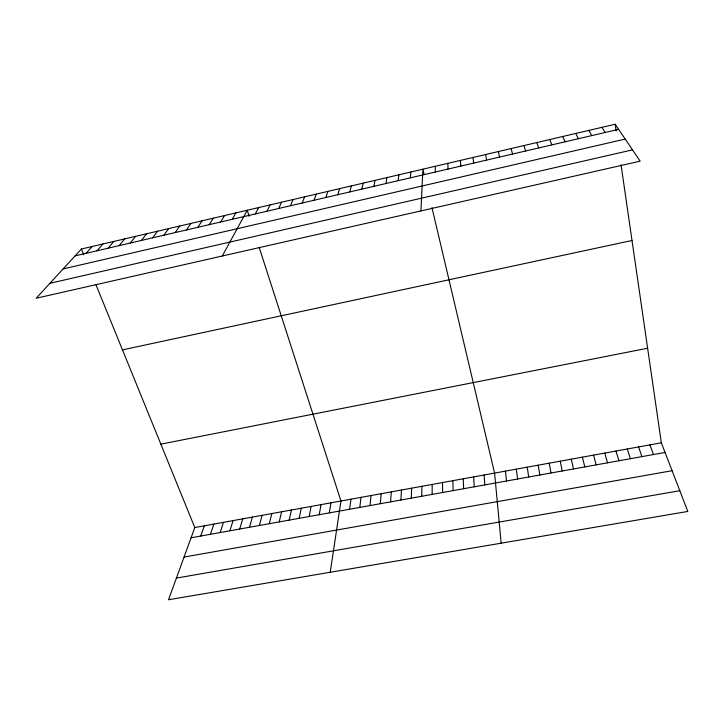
<?xml version="1.0" encoding="UTF-8"?>
<svg xmlns="http://www.w3.org/2000/svg" width="724" height="724" viewBox="0 0 724 724"><rect width="100%" height="100%" fill="white"/><g stroke="black" fill="none" stroke-linecap="round" stroke-linejoin="round"><path stroke-width="1.09" d="M435.305 172.022L435.341 166.276M432.119 494.392L432.201 484.428M421.685 496.275L421.929 486.293M411.277 498.148L411.685 488.157M420.943 210.919L422.888 169.19L424.128 174.457M400.906 500.012L401.476 490.012M390.58 501.868L391.304 491.858M410.354 177.833L410.852 171.995M380.281 503.723L381.168 493.696M370.018 505.569L371.068 495.533M359.792 507.415L360.995 497.361M398.146 180.674L398.861 174.801M349.592 509.253L350.959 499.189M330.225 572.259L340.95 500.999L259.165 247.327M385.983 183.507L386.924 177.588M329.311 512.9L330.986 502.809M319.221 514.719L321.049 504.619M373.865 186.33L375.032 180.376M309.166 516.529L311.139 506.42M299.139 518.33L301.274 508.212M289.157 520.131L291.428 509.995M361.801 189.136L363.186 183.145M279.202 521.923L281.627 511.778M269.274 523.705L271.853 513.551M349.783 191.932L351.384 185.905M259.391 525.488L262.106 515.325M249.527 527.262L252.395 517.09M239.707 529.027L242.721 518.846M337.809 194.72L339.628 188.647M229.915 530.792L233.074 520.601M220.159 532.547L223.463 522.348M325.891 197.498L327.918 191.389M210.431 534.303L213.879 524.086M200.738 536.05L204.322 525.823M95.821 284.405L194.801 527.552L168.52 599.762L687.8 511.443L661.338 442.807L621.029 164.728M314.017 200.258L316.252 194.113M302.189 203.019L304.632 196.828M290.405 205.761L293.066 199.534M278.677 208.494L281.536 202.231M266.984 211.209L270.052 204.91M255.337 213.924L258.613 207.589M222.286 256.006L247.219 210.25L249.156 216.277M232.196 219.309L235.861 212.901M220.684 221.987L224.558 215.544M209.227 224.657L213.29 218.177M197.806 227.318L202.068 220.802M186.439 229.97L190.892 223.417M175.108 232.603L179.76 226.024M163.823 235.228L168.665 228.612M152.583 237.843L157.615 231.2M141.379 240.458L146.601 233.771M130.23 243.056L135.632 236.332M119.116 245.635L124.709 238.884M108.048 248.214L113.822 241.436M97.016 250.785L102.98 243.97M86.038 253.337L92.174 246.495M81.405 249.011L36.2 298.243L640.161 161.162L615.165 124.238L81.405 249.011L83.749 254.758M75.088 255.889L618.622 129.343M63.115 268.93L625.201 139.071M49.929 283.292L632.505 149.859M122.465 349.873L632.016 240.495M160.846 444.156L647.627 348.235M194.801 527.552L661.338 442.807M191.073 537.787L665.066 452.464M184.059 557.055L672.098 470.709M176.403 578.087L679.809 490.718M601.961 127.324L605.155 132.483M588.829 130.392L591.761 135.596M575.743 133.451L578.413 138.709M562.711 136.501L565.127 141.795M549.733 139.533L551.896 144.881M649.944 444.88L653.473 454.545M536.81 142.556L538.719 147.949M638.586 446.934L641.916 456.627M627.274 448.998L630.414 458.699M523.941 145.56L525.606 150.999M615.997 451.043L618.948 460.763M604.766 453.079L607.517 462.817M593.571 455.115L596.133 464.871M511.126 148.556L512.538 154.04M582.413 457.143L584.793 466.908M431.966 207.661L494.592 473.098L501.162 543.181M571.299 459.161L573.489 468.944M498.365 151.542L499.533 157.072M560.222 461.17L562.231 470.971M549.19 463.179L551.018 472.989M538.194 465.179L539.832 475.007M485.659 154.511L486.573 160.085M527.235 467.161L528.701 477.007M615.165 124.238L616.124 130.89M516.312 469.152L517.597 479.007M472.998 157.47L473.677 163.09M505.433 471.125L506.538 480.998M460.392 160.42L460.835 166.077M484.103 474.998L484.863 484.899M473.65 476.899L474.238 486.809M463.242 478.79L463.659 488.718M447.839 163.352L448.038 169.063M452.862 480.673L453.106 490.619M442.509 482.555L442.599 492.51"/></g></svg>
